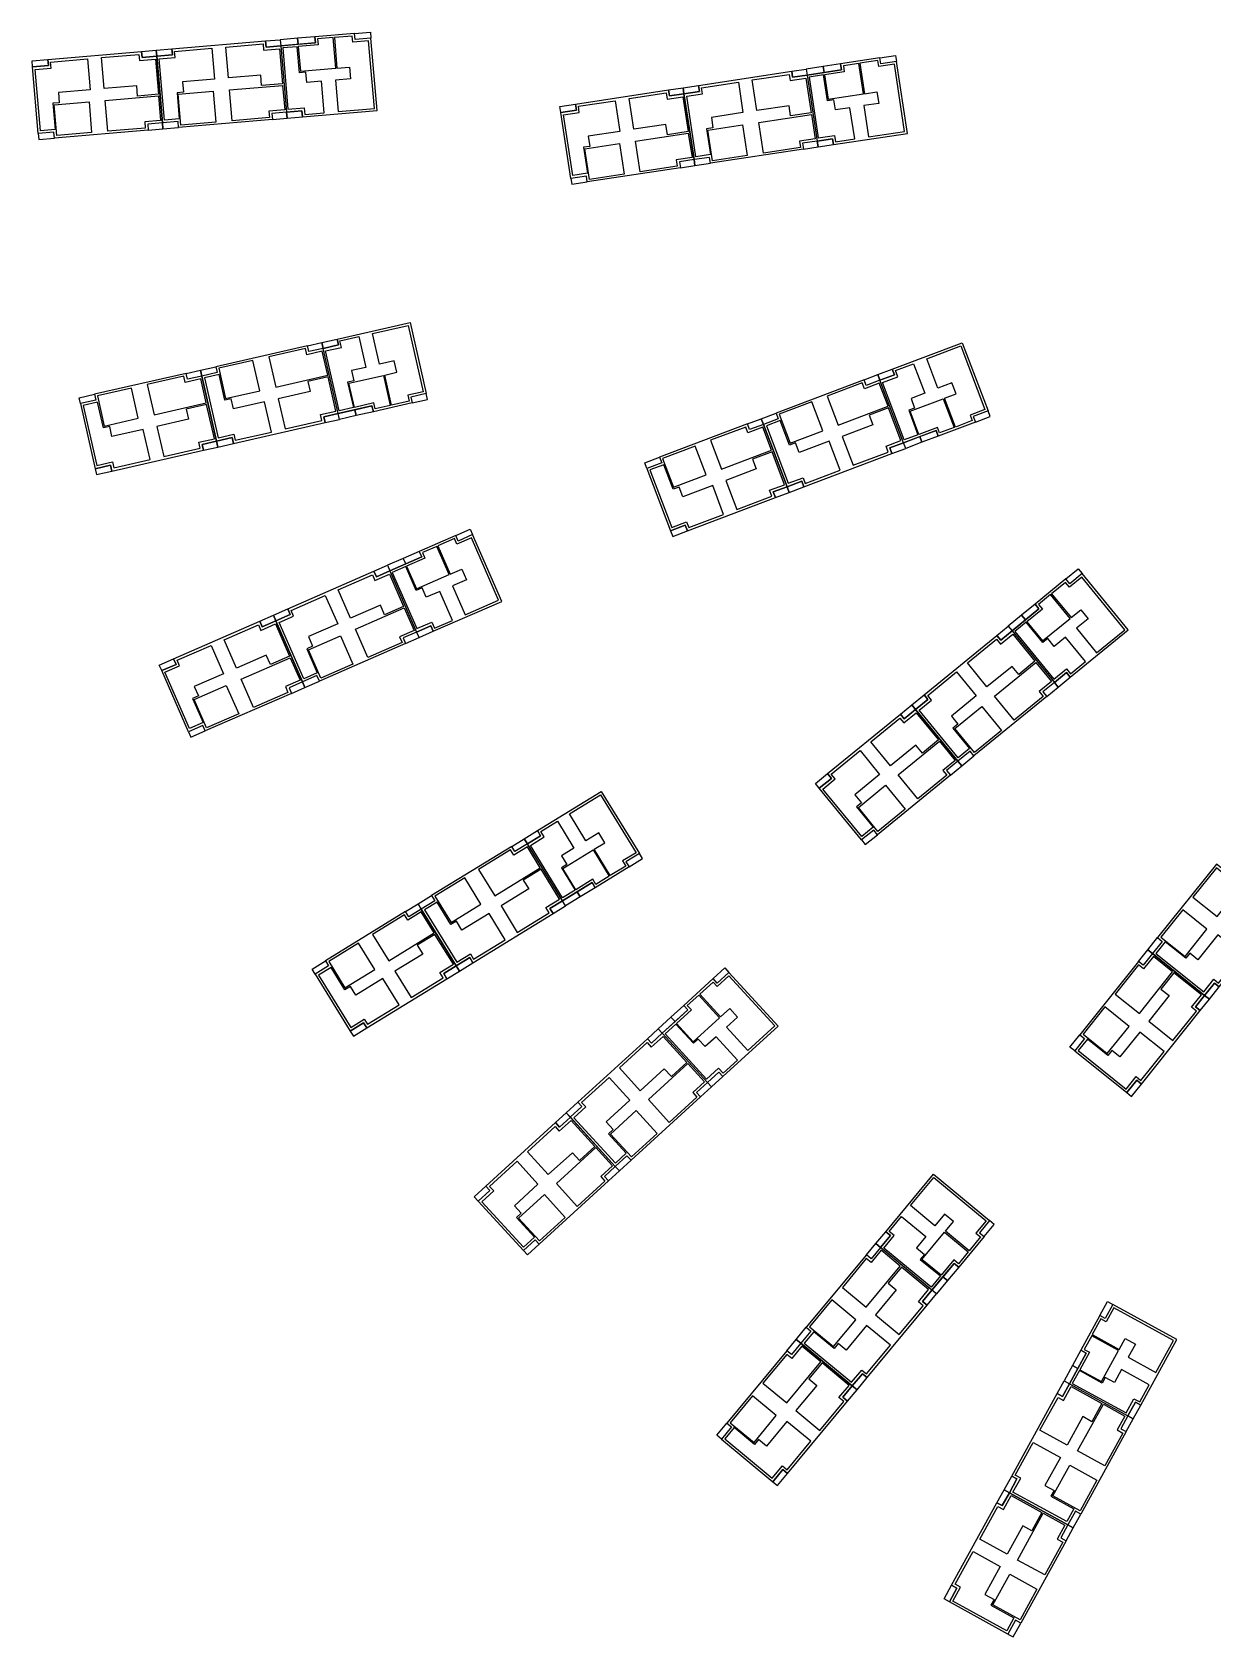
# Model space of a CAD drawing. Header units: millimetres. Extents: x 2243236 to 2245245, y 377909 to 380965.
# Drawn here: x 2243352 to 2243575.9, y 377953.7 to 378258.2 of the extents above; entities that cross this region are included whole.
import ezdxf

# ---------------------------------------------------------------- set-up
doc = ezdxf.new("R2010")
doc.units = ezdxf.units.MM
doc.layers.add('планировка_квартир_1_тип_контур', color=249, linetype='Continuous')

msp = doc.modelspace()

# ---------------------------------------------------------------- linework, layer by layer
at = {"layer": 'планировка_квартир_1_тип_контур', "color": 8}
for points in [[(2243400.2, 378242.97), (2243397.42, 378242.73), (2243397.52, 378241.6), (2243379.74, 378240.08), (2243379.65, 378241.22), (2243376.67, 378240.97), (2243375.59, 378253.59), (2243375.59, 378253.59), (2243378.57, 378253.84), (2243378.48, 378254.99), (2243396.25, 378256.5), (2243396.35, 378255.35), (2243399.13, 378255.59), (2243400.2, 378242.97)], [(2243376.67, 378240.97), (2243373.89, 378240.73), (2243373.98, 378239.6), (2243356.21, 378238.08), (2243356.11, 378239.22), (2243353.13, 378238.97), (2243352.06, 378251.59), (2243352.06, 378251.59), (2243355.04, 378251.84), (2243354.94, 378252.99), (2243372.72, 378254.5), (2243372.81, 378253.35), (2243375.59, 378253.59), (2243376.67, 378240.97)], [(2243500.83, 378237.52), (2243498.07, 378237.1), (2243498.24, 378235.97), (2243480.61, 378233.3), (2243480.43, 378234.42), (2243477.48, 378233.98), (2243475.58, 378246.5), (2243475.58, 378246.5), (2243478.53, 378246.94), (2243478.36, 378248.08), (2243496, 378250.76), (2243496.17, 378249.62), (2243498.93, 378250.04), (2243500.83, 378237.52)], [(2243477.48, 378233.98), (2243474.72, 378233.56), (2243474.89, 378232.43), (2243457.25, 378229.75), (2243457.08, 378230.88), (2243454.12, 378230.43), (2243452.22, 378242.95), (2243452.22, 378242.95), (2243455.18, 378243.4), (2243455.01, 378244.54), (2243472.65, 378247.21), (2243472.82, 378246.08), (2243475.58, 378246.5), (2243477.48, 378233.98)], [(2243407.18, 378198.17), (2243404.46, 378197.55), (2243404.2, 378198.66), (2243386.81, 378194.7), (2243387.06, 378193.59), (2243384.14, 378192.93), (2243386.95, 378180.58), (2243386.95, 378180.58), (2243389.87, 378181.24), (2243390.12, 378180.12), (2243407.52, 378184.08), (2243407.26, 378185.2), (2243409.99, 378185.82), (2243407.18, 378198.17)], [(2243384.14, 378192.93), (2243381.42, 378192.31), (2243381.17, 378193.42), (2243363.78, 378189.47), (2243364.03, 378188.35), (2243361.11, 378187.69), (2243363.92, 378175.34), (2243363.92, 378175.34), (2243366.84, 378176), (2243367.09, 378174.88), (2243384.49, 378178.84), (2243384.23, 378179.96), (2243386.95, 378180.58), (2243384.14, 378192.93)], [(2243512.73, 378192.12), (2243510.12, 378191.13), (2243509.72, 378192.2), (2243493.03, 378185.89), (2243493.44, 378184.82), (2243490.64, 378183.76), (2243495.12, 378171.92), (2243495.12, 378171.92), (2243497.92, 378172.97), (2243498.33, 378171.9), (2243515.01, 378178.21), (2243514.6, 378179.29), (2243517.21, 378180.28), (2243512.73, 378192.12)], [(2243490.64, 378183.76), (2243488.03, 378182.77), (2243487.63, 378183.84), (2243470.94, 378177.52), (2243471.35, 378176.45), (2243468.55, 378175.4), (2243473.03, 378163.55), (2243473.03, 378163.55), (2243475.83, 378164.61), (2243476.23, 378163.54), (2243492.92, 378169.85), (2243492.51, 378170.93), (2243495.12, 378171.92), (2243490.64, 378183.76)], [(2243424.88, 378144.35), (2243422.33, 378143.24), (2243422.78, 378142.19), (2243406.44, 378135.04), (2243405.98, 378136.09), (2243403.24, 378134.89), (2243398.17, 378146.49), (2243398.17, 378146.49), (2243400.91, 378147.69), (2243400.44, 378148.74), (2243416.79, 378155.89), (2243417.25, 378154.84), (2243419.81, 378155.96), (2243424.88, 378144.35)], [(2243403.24, 378134.89), (2243400.68, 378133.77), (2243401.14, 378132.72), (2243384.8, 378125.58), (2243384.34, 378126.62), (2243381.6, 378125.42), (2243376.53, 378137.03), (2243376.53, 378137.03), (2243379.26, 378138.22), (2243378.8, 378139.28), (2243395.15, 378146.43), (2243395.61, 378145.37), (2243398.17, 378146.49), (2243403.24, 378134.89)], [(2243545.82, 378134.78), (2243543.66, 378133.02), (2243544.38, 378132.13), (2243530.56, 378120.85), (2243529.84, 378121.73), (2243527.52, 378119.84), (2243519.51, 378129.65), (2243519.51, 378129.65), (2243521.83, 378131.54), (2243521.1, 378132.43), (2243534.92, 378143.72), (2243535.64, 378142.83), (2243537.81, 378144.59), (2243545.82, 378134.78)], [(2243527.52, 378119.84), (2243525.36, 378118.07), (2243526.09, 378117.19), (2243512.27, 378105.9), (2243511.55, 378106.79), (2243509.23, 378104.9), (2243501.22, 378114.7), (2243501.22, 378114.7), (2243503.54, 378116.59), (2243502.81, 378117.49), (2243516.62, 378128.77), (2243517.35, 378127.88), (2243519.51, 378129.65), (2243527.52, 378119.84)], [(2243445.89, 378104.17), (2243443.51, 378102.71), (2243442.92, 378103.68), (2243427.72, 378094.34), (2243428.32, 378093.37), (2243425.77, 378091.8), (2243432.4, 378081.01), (2243432.4, 378081.01), (2243434.95, 378082.58), (2243435.55, 378081.6), (2243450.75, 378090.94), (2243450.15, 378091.92), (2243452.52, 378093.38), (2243445.89, 378104.17)], [(2243579.18, 378101.77), (2243577.43, 378099.59), (2243576.54, 378100.31), (2243565.4, 378086.37), (2243566.29, 378085.66), (2243564.42, 378083.33), (2243574.31, 378075.42), (2243574.31, 378075.42), (2243576.18, 378077.75), (2243577.08, 378077.03), (2243588.22, 378090.97), (2243587.32, 378091.68), (2243589.07, 378093.86), (2243579.18, 378101.77)], [(2243425.77, 378091.8), (2243423.39, 378090.34), (2243422.79, 378091.31), (2243407.59, 378081.97), (2243408.19, 378081), (2243405.64, 378079.43), (2243412.27, 378068.65), (2243412.27, 378068.65), (2243414.82, 378070.21), (2243415.42, 378069.23), (2243430.62, 378078.57), (2243430.02, 378079.55), (2243432.4, 378081.01), (2243425.77, 378091.8)], [(2243564.42, 378083.33), (2243562.68, 378081.15), (2243561.79, 378081.86), (2243550.65, 378067.93), (2243551.54, 378067.21), (2243549.67, 378064.88), (2243559.56, 378056.97), (2243559.56, 378056.97), (2243561.43, 378059.3), (2243562.33, 378058.59), (2243573.47, 378072.52), (2243572.57, 378073.24), (2243574.31, 378075.42), (2243564.42, 378083.33)], [(2243480.01, 378058.87), (2243477.95, 378056.99), (2243478.72, 378056.15), (2243465.54, 378044.12), (2243464.77, 378044.96), (2243462.56, 378042.95), (2243454.02, 378052.3), (2243454.02, 378052.3), (2243456.23, 378054.31), (2243455.46, 378055.16), (2243468.63, 378067.19), (2243469.41, 378066.34), (2243471.47, 378068.22), (2243480.01, 378058.87)], [(2243462.56, 378042.95), (2243460.5, 378041.06), (2243461.27, 378040.22), (2243448.1, 378028.19), (2243447.33, 378029.04), (2243445.12, 378027.02), (2243436.58, 378036.37), (2243436.58, 378036.37), (2243438.79, 378038.39), (2243438.01, 378039.24), (2243451.19, 378051.27), (2243451.96, 378050.42), (2243454.03, 378052.3), (2243462.56, 378042.95)], [(2243512.83, 378027.59), (2243511.05, 378025.44), (2243510.17, 378026.17), (2243498.78, 378012.43), (2243499.66, 378011.7), (2243497.75, 378009.4), (2243507.5, 378001.32), (2243507.5, 378001.32), (2243509.41, 378003.62), (2243510.3, 378002.89), (2243521.68, 378016.62), (2243520.8, 378017.36), (2243522.58, 378019.5), (2243512.83, 378027.59)], [(2243497.75, 378009.4), (2243495.97, 378007.25), (2243495.09, 378007.98), (2243483.71, 377994.25), (2243484.59, 377993.52), (2243482.68, 377991.21), (2243492.43, 377983.13), (2243492.43, 377983.13), (2243494.34, 377985.43), (2243495.22, 377984.7), (2243506.61, 377998.44), (2243505.72, 377999.17), (2243507.5, 378001.32), (2243497.75, 378009.4)], [(2243559.77, 377995.63), (2243558.42, 377993.19), (2243559.42, 377992.64), (2243550.82, 377977.01), (2243549.82, 377977.56), (2243548.38, 377974.94), (2243537.29, 377981.04), (2243537.29, 377981.04), (2243538.73, 377983.66), (2243537.72, 377984.22), (2243546.32, 377999.85), (2243547.33, 377999.29), (2243548.67, 378001.74), (2243559.77, 377995.63)], [(2243548.38, 377974.94), (2243547.04, 377972.49), (2243548.04, 377971.94), (2243539.44, 377956.31), (2243538.44, 377956.86), (2243537, 377954.24), (2243525.9, 377960.35), (2243525.9, 377960.35), (2243527.34, 377962.97), (2243526.33, 377963.52), (2243534.93, 377979.15), (2243535.94, 377978.6), (2243537.29, 377981.04), (2243548.38, 377974.94)]]:
    msp.add_lwpolyline(points, dxfattribs=at)
at = {"layer": 'планировка_квартир_1_тип_контур', "color": 2}
for points in [[(2243388.68, 378255.34), (2243395.76, 378255.94), (2243395.86, 378254.77), (2243398.87, 378255.03), (2243399.43, 378248.38), (2243395.49, 378248.04), (2243395.33, 378250.01), (2243389.18, 378249.49)], [(2243400.46, 378243.56), (2243403.55, 378243.82), (2243403.65, 378242.58), (2243407.33, 378242.89), (2243406.82, 378248.86), (2243404.04, 378248.62), (2243403.87, 378250.57), (2243402.67, 378250.47), (2243402.25, 378255.4), (2243399.48, 378255.17)], [(2243365.15, 378253.34), (2243372.23, 378253.94), (2243372.33, 378252.77), (2243375.33, 378253.03), (2243375.9, 378246.38), (2243371.96, 378246.04), (2243371.79, 378248.01), (2243365.64, 378247.49)], [(2243488.52, 378249.11), (2243495.55, 378250.17), (2243495.73, 378249.01), (2243498.71, 378249.46), (2243499.71, 378242.87), (2243495.8, 378242.27), (2243495.5, 378244.22), (2243489.4, 378243.3)], [(2243501.05, 378238.13), (2243504.11, 378238.59), (2243504.3, 378237.36), (2243507.95, 378237.91), (2243507.05, 378243.83), (2243504.29, 378243.41), (2243503.99, 378245.35), (2243502.8, 378245.17), (2243502.06, 378250.06), (2243499.31, 378249.65)], [(2243399.46, 378248.08), (2243399.86, 378243.42), (2243396.85, 378243.16), (2243396.95, 378241.97), (2243389.87, 378241.37), (2243389.37, 378247.22)], [(2243465.17, 378245.56), (2243472.2, 378246.63), (2243472.37, 378245.47), (2243475.35, 378245.92), (2243476.35, 378239.33), (2243472.45, 378238.72), (2243472.15, 378240.68), (2243466.05, 378239.75)], [(2243375.92, 378246.08), (2243376.32, 378241.42), (2243373.32, 378241.16), (2243373.42, 378239.97), (2243366.33, 378239.37), (2243365.84, 378245.22)], [(2243499.75, 378242.57), (2243500.46, 378237.94), (2243497.47, 378237.49), (2243497.65, 378236.31), (2243490.63, 378235.24), (2243489.75, 378241.05)], [(2243476.4, 378239.02), (2243477.1, 378234.4), (2243474.12, 378233.95), (2243474.3, 378232.77), (2243467.27, 378231.7), (2243466.39, 378237.5)], [(2243408.02, 378193.07), (2243406.98, 378197.63), (2243404.04, 378196.97), (2243403.78, 378198.13), (2243396.85, 378196.55), (2243398.15, 378190.83)], [(2243407.61, 378197.68), (2243410.62, 378198.37), (2243410.34, 378199.58), (2243413.94, 378200.4), (2243415.27, 378194.57), (2243412.55, 378193.95), (2243412.98, 378192.04), (2243411.8, 378191.77), (2243412.9, 378186.94), (2243410.19, 378186.32)], [(2243513.22, 378191.7), (2243516.11, 378192.8), (2243515.67, 378193.96), (2243519.12, 378195.27), (2243521.24, 378189.67), (2243518.63, 378188.68), (2243519.32, 378186.85), (2243518.2, 378186.42), (2243519.95, 378181.79), (2243517.35, 378180.81)], [(2243384.99, 378187.84), (2243383.95, 378192.4), (2243381.01, 378191.73), (2243380.74, 378192.89), (2243373.81, 378191.32), (2243375.12, 378185.59)], [(2243399.96, 378182.88), (2243406.89, 378184.46), (2243406.63, 378185.6), (2243409.57, 378186.27), (2243408.09, 378192.77), (2243404.23, 378191.91), (2243404.67, 378189.98), (2243398.65, 378188.61)], [(2243514.27, 378187.2), (2243512.61, 378191.57), (2243509.79, 378190.5), (2243509.37, 378191.62), (2243502.72, 378189.1), (2243504.8, 378183.61)], [(2243376.92, 378177.64), (2243383.85, 378179.22), (2243383.59, 378180.37), (2243386.53, 378181.03), (2243385.05, 378187.54), (2243381.2, 378186.67), (2243381.63, 378184.74), (2243375.62, 378183.37)], [(2243507.68, 378175.99), (2243514.33, 378178.5), (2243513.91, 378179.6), (2243516.73, 378180.67), (2243514.37, 378186.91), (2243510.67, 378185.51), (2243511.37, 378183.67), (2243505.6, 378181.48)], [(2243492.17, 378178.83), (2243490.52, 378183.21), (2243487.7, 378182.14), (2243487.28, 378183.25), (2243480.63, 378180.74), (2243482.71, 378175.25)], [(2243485.59, 378167.62), (2243492.24, 378170.14), (2243491.82, 378171.24), (2243494.64, 378172.31), (2243492.28, 378178.54), (2243488.58, 378177.15), (2243489.28, 378175.3), (2243483.51, 378173.12)], [(2243409.99, 378152.36), (2243416.51, 378155.21), (2243416.98, 378154.13), (2243419.74, 378155.34), (2243422.41, 378149.23), (2243418.79, 378147.64), (2243418, 378149.45), (2243412.35, 378146.98)], [(2243424.94, 378145), (2243427.77, 378146.24), (2243428.27, 378145.09), (2243431.65, 378146.57), (2243429.26, 378152.06), (2243426.7, 378150.94), (2243425.91, 378152.73), (2243424.81, 378152.25), (2243422.82, 378156.79), (2243420.27, 378155.67)], [(2243422.54, 378148.95), (2243424.41, 378144.66), (2243421.65, 378143.46), (2243422.13, 378142.36), (2243415.61, 378139.52), (2243413.26, 378144.89)], [(2243388.35, 378142.9), (2243394.87, 378145.75), (2243395.34, 378144.67), (2243398.1, 378145.88), (2243400.77, 378139.77), (2243397.15, 378138.17), (2243396.36, 378139.99), (2243390.71, 378137.51)], [(2243545.7, 378135.42), (2243548.09, 378137.38), (2243548.88, 378136.41), (2243551.74, 378138.74), (2243547.95, 378143.38), (2243545.79, 378141.61), (2243544.55, 378143.13), (2243543.62, 378142.37), (2243540.48, 378146.2), (2243538.33, 378144.44)], [(2243529.32, 378138.49), (2243534.83, 378142.98), (2243535.57, 378142.07), (2243537.91, 378143.98), (2243542.12, 378138.82), (2243539.07, 378136.31), (2243537.82, 378137.84), (2243533.04, 378133.94)], [(2243400.89, 378139.48), (2243402.77, 378135.2), (2243400.01, 378133.99), (2243400.48, 378132.9), (2243393.97, 378130.05), (2243391.62, 378135.43)], [(2243542.32, 378138.58), (2243545.28, 378134.96), (2243542.94, 378133.05), (2243543.7, 378132.12), (2243538.19, 378127.63), (2243534.48, 378132.17)], [(2243511.03, 378123.54), (2243516.53, 378128.04), (2243517.28, 378127.13), (2243519.61, 378129.04), (2243523.83, 378123.87), (2243520.78, 378121.36), (2243519.52, 378122.9), (2243514.75, 378118.99)], [(2243524.03, 378123.63), (2243526.99, 378120.01), (2243524.65, 378118.1), (2243525.41, 378117.18), (2243519.9, 378112.68), (2243516.19, 378117.23)], [(2243446.45, 378103.85), (2243449.09, 378105.47), (2243448.43, 378106.53), (2243451.58, 378108.47), (2243454.71, 378103.36), (2243452.33, 378101.9), (2243453.36, 378100.23), (2243452.33, 378099.6), (2243454.92, 378095.38), (2243452.55, 378093.92)], [(2243448.33, 378099.62), (2243445.88, 378103.6), (2243443.31, 378102.03), (2243442.68, 378103.04), (2243436.63, 378099.32), (2243439.7, 378094.32)], [(2243583.01, 378098.31), (2243579.35, 378101.24), (2243577.47, 378098.88), (2243576.54, 378099.63), (2243572.1, 378094.07), (2243576.68, 378090.41)], [(2243443.97, 378087.37), (2243450.03, 378091.1), (2243449.41, 378092.1), (2243451.98, 378093.68), (2243448.49, 378099.36), (2243445.11, 378097.29), (2243446.15, 378095.61), (2243440.89, 378092.38)], [(2243428.2, 378087.25), (2243425.75, 378091.24), (2243423.18, 378089.66), (2243422.56, 378090.67), (2243416.5, 378086.95), (2243419.58, 378081.95)], [(2243423.85, 378075.01), (2243429.9, 378078.73), (2243429.29, 378079.73), (2243431.85, 378081.31), (2243428.36, 378086.99), (2243424.99, 378084.93), (2243426.03, 378083.24), (2243420.77, 378080.01)], [(2243568.25, 378079.87), (2243564.6, 378082.79), (2243562.72, 378080.43), (2243561.79, 378081.18), (2243557.35, 378075.63), (2243561.93, 378071.96)], [(2243568.3, 378066.87), (2243572.74, 378072.42), (2243571.82, 378073.16), (2243573.7, 378075.51), (2243568.5, 378079.67), (2243566.02, 378076.59), (2243567.56, 378075.36), (2243563.71, 378070.54)], [(2243479.85, 378059.5), (2243482.14, 378061.58), (2243482.98, 378060.66), (2243485.71, 378063.15), (2243481.67, 378067.57), (2243479.61, 378065.69), (2243478.28, 378067.13), (2243477.39, 378066.32), (2243474.06, 378069.98), (2243472, 378068.1)], [(2243463.33, 378061.66), (2243468.58, 378066.46), (2243469.38, 378065.59), (2243471.6, 378067.62), (2243476.1, 378062.7), (2243473.18, 378060.02), (2243471.85, 378061.48), (2243467.3, 378057.32)], [(2243476.31, 378062.47), (2243479.46, 378059.01), (2243477.23, 378056.98), (2243478.04, 378056.1), (2243472.79, 378051.31), (2243468.83, 378055.64)], [(2243445.89, 378045.74), (2243451.14, 378050.53), (2243451.93, 378049.66), (2243454.16, 378051.69), (2243458.65, 378046.77), (2243455.74, 378044.1), (2243454.41, 378045.56), (2243449.85, 378041.4)], [(2243458.86, 378046.54), (2243462.02, 378043.09), (2243459.79, 378041.05), (2243460.59, 378040.17), (2243455.34, 378035.38), (2243451.39, 378039.72)], [(2243513.46, 378027.46), (2243515.44, 378029.84), (2243514.47, 378030.64), (2243516.83, 378033.48), (2243521.44, 378029.66), (2243519.66, 378027.51), (2243521.16, 378026.26), (2243520.39, 378025.33), (2243524.21, 378022.17), (2243522.43, 378020.03)], [(2243516.6, 378024.06), (2243513, 378027.05), (2243511.07, 378024.72), (2243510.15, 378025.49), (2243505.62, 378020.01), (2243510.14, 378016.27)], [(2243516.41, 378011.06), (2243520.95, 378016.54), (2243520.04, 378017.29), (2243521.97, 378019.61), (2243516.83, 378023.86), (2243514.3, 378020.83), (2243515.83, 378019.56), (2243511.89, 378014.81)], [(2243501.52, 378005.88), (2243497.92, 378008.86), (2243496, 378006.54), (2243495.08, 378007.3), (2243490.54, 378001.83), (2243495.06, 377998.08)], [(2243501.34, 377992.88), (2243505.88, 377998.35), (2243504.97, 377999.1), (2243506.89, 378001.42), (2243501.76, 378005.68), (2243499.23, 378002.64), (2243500.75, 378001.38), (2243496.82, 377996.63)], [(2243559.42, 377996.18), (2243560.91, 377998.89), (2243562.01, 377998.29), (2243563.79, 378001.52), (2243558.54, 378004.41), (2243557.19, 378001.96), (2243555.48, 378002.9), (2243554.9, 378001.85), (2243550.56, 378004.23), (2243549.21, 378001.79)], [(2243543.08, 377992.91), (2243546.51, 377999.13), (2243547.54, 377998.57), (2243549, 378001.21), (2243554.84, 377997.99), (2243552.94, 377994.53), (2243551.21, 377995.48), (2243548.23, 377990.07)], [(2243555.11, 377997.85), (2243559.2, 377995.59), (2243557.75, 377992.95), (2243558.8, 377992.37), (2243555.37, 377986.15), (2243550.23, 377988.98)], [(2243531.7, 377972.21), (2243535.12, 377978.44), (2243536.16, 377977.87), (2243537.61, 377980.51), (2243543.45, 377977.3), (2243541.55, 377973.83), (2243539.82, 377974.78), (2243536.85, 377969.38)], [(2243543.72, 377977.15), (2243547.82, 377974.9), (2243546.37, 377972.25), (2243547.41, 377971.68), (2243543.98, 377965.45), (2243538.84, 377968.28)]]:
    msp.add_lwpolyline(points, close=True, dxfattribs=at)
at = {"layer": 'планировка_квартир_1_тип_контур', "color": 6}
for points in [[(2243396.25, 378256.5), (2243399.03, 378256.73), (2243399.13, 378255.59), (2243396.35, 378255.35)], [(2243399.13, 378255.59), (2243402.39, 378255.87), (2243402.29, 378257.01), (2243399.03, 378256.73)], [(2243399.13, 378255.59), (2243402.39, 378255.87), (2243402.29, 378257.01), (2243399.03, 378256.73)], [(2243402.39, 378255.87), (2243405.7, 378256.15), (2243405.6, 378257.29), (2243402.29, 378257.01)], [(2243402.39, 378255.87), (2243405.7, 378256.15), (2243405.6, 378257.29), (2243402.29, 378257.01)], [(2243413.2, 378256.79), (2243413.1, 378257.93), (2243416.1, 378258.18), (2243416.2, 378257.05)], [(2243413.2, 378256.79), (2243413.1, 378257.93), (2243416.1, 378258.18), (2243416.2, 378257.05)], [(2243354.94, 378252.99), (2243355.04, 378251.84), (2243352.06, 378251.59), (2243351.96, 378252.73)], [(2243372.72, 378254.5), (2243375.5, 378254.73), (2243375.59, 378253.59), (2243372.81, 378253.35)], [(2243378.48, 378254.99), (2243378.57, 378253.84), (2243375.59, 378253.59), (2243375.5, 378254.73)], [(2243512.89, 378252.17), (2243512.72, 378253.3), (2243515.69, 378253.75), (2243515.86, 378252.62)], [(2243512.89, 378252.17), (2243512.72, 378253.3), (2243515.69, 378253.75), (2243515.86, 378252.62)], [(2243496, 378250.76), (2243498.76, 378251.18), (2243498.93, 378250.04), (2243496.17, 378249.62)], [(2243498.93, 378250.04), (2243502.16, 378250.54), (2243501.99, 378251.67), (2243498.76, 378251.18)], [(2243498.93, 378250.04), (2243502.16, 378250.54), (2243501.99, 378251.67), (2243498.76, 378251.18)], [(2243502.16, 378250.54), (2243505.44, 378251.04), (2243505.27, 378252.17), (2243501.99, 378251.67)], [(2243502.16, 378250.54), (2243505.44, 378251.04), (2243505.27, 378252.17), (2243501.99, 378251.67)], [(2243472.65, 378247.21), (2243475.4, 378247.63), (2243475.58, 378246.5), (2243472.82, 378246.08)], [(2243478.36, 378248.08), (2243478.53, 378246.94), (2243475.58, 378246.5), (2243475.4, 378247.63)], [(2243400.3, 378241.83), (2243403.23, 378242.08), (2243403.14, 378243.22), (2243400.2, 378242.97)], [(2243400.3, 378241.83), (2243403.23, 378242.08), (2243403.14, 378243.22), (2243400.2, 378242.97)], [(2243455.01, 378244.54), (2243455.18, 378243.4), (2243452.22, 378242.95), (2243452.05, 378244.09)], [(2243373.89, 378240.73), (2243373.98, 378239.6), (2243376.76, 378239.83), (2243376.67, 378240.97)], [(2243376.67, 378240.97), (2243376.76, 378239.83), (2243379.74, 378240.08), (2243379.65, 378241.22), (2243376.67, 378240.97)], [(2243397.42, 378242.73), (2243397.52, 378241.6), (2243400.3, 378241.83), (2243400.2, 378242.97)], [(2243353.13, 378238.97), (2243353.23, 378237.83), (2243356.21, 378238.08), (2243356.11, 378239.22), (2243353.13, 378238.97)], [(2243498.07, 378237.1), (2243498.24, 378235.97), (2243501, 378236.39), (2243500.83, 378237.52)], [(2243501, 378236.39), (2243503.91, 378236.83), (2243503.74, 378237.96), (2243500.83, 378237.52)], [(2243501, 378236.39), (2243503.91, 378236.83), (2243503.74, 378237.96), (2243500.83, 378237.52)], [(2243477.48, 378233.98), (2243477.65, 378232.85), (2243480.61, 378233.3), (2243480.43, 378234.42), (2243477.48, 378233.98)], [(2243474.72, 378233.56), (2243474.89, 378232.43), (2243477.65, 378232.85), (2243477.48, 378233.98)], [(2243454.12, 378230.43), (2243454.3, 378229.3), (2243457.25, 378229.75), (2243457.08, 378230.88), (2243454.12, 378230.43)], [(2243404.46, 378197.55), (2243404.2, 378198.66), (2243406.92, 378199.28), (2243407.18, 378198.17)], [(2243406.92, 378199.28), (2243409.79, 378199.93), (2243410.05, 378198.82), (2243407.18, 378198.17)], [(2243406.92, 378199.28), (2243409.79, 378199.93), (2243410.05, 378198.82), (2243407.18, 378198.17)], [(2243384.14, 378192.93), (2243383.89, 378194.04), (2243386.81, 378194.7), (2243387.06, 378193.59), (2243384.14, 378192.93)], [(2243381.42, 378192.31), (2243381.17, 378193.42), (2243383.89, 378194.04), (2243384.14, 378192.93)], [(2243510.12, 378191.13), (2243509.72, 378192.2), (2243512.33, 378193.19), (2243512.73, 378192.12)], [(2243512.33, 378193.19), (2243515.08, 378194.23), (2243515.48, 378193.16), (2243512.73, 378192.12)], [(2243512.33, 378193.19), (2243515.08, 378194.23), (2243515.48, 378193.16), (2243512.73, 378192.12)], [(2243361.11, 378187.69), (2243360.86, 378188.8), (2243363.78, 378189.47), (2243364.03, 378188.35), (2243361.11, 378187.69)], [(2243423.76, 378188.94), (2243424.01, 378187.83), (2243426.94, 378188.49), (2243426.69, 378189.61)], [(2243423.76, 378188.94), (2243424.01, 378187.83), (2243426.94, 378188.49), (2243426.69, 378189.61)], [(2243407.52, 378184.08), (2243410.24, 378184.7), (2243409.99, 378185.82), (2243407.26, 378185.2)], [(2243409.99, 378185.82), (2243413.18, 378186.53), (2243413.43, 378185.42), (2243410.24, 378184.7)], [(2243409.99, 378185.82), (2243413.18, 378186.53), (2243413.43, 378185.42), (2243410.24, 378184.7)], [(2243413.18, 378186.53), (2243416.41, 378187.27), (2243416.67, 378186.16), (2243413.43, 378185.42)], [(2243413.18, 378186.53), (2243416.41, 378187.27), (2243416.67, 378186.16), (2243413.43, 378185.42)], [(2243490.64, 378183.76), (2243490.23, 378184.83), (2243493.03, 378185.89), (2243493.44, 378184.82), (2243490.64, 378183.76)], [(2243530.42, 378185.27), (2243530.83, 378184.2), (2243533.64, 378185.27), (2243533.24, 378186.33)], [(2243530.42, 378185.27), (2243530.83, 378184.2), (2243533.64, 378185.27), (2243533.24, 378186.33)], [(2243488.03, 378182.77), (2243487.63, 378183.84), (2243490.23, 378184.83), (2243490.64, 378183.76)], [(2243520.28, 378181.43), (2243523.38, 378182.6), (2243523.78, 378181.54), (2243520.68, 378180.36)], [(2243520.28, 378181.43), (2243523.38, 378182.6), (2243523.78, 378181.54), (2243520.68, 378180.36)], [(2243384.49, 378178.84), (2243387.21, 378179.46), (2243386.95, 378180.58), (2243384.23, 378179.96)], [(2243390.12, 378180.12), (2243389.87, 378181.24), (2243386.95, 378180.58), (2243387.21, 378179.46)], [(2243515.01, 378178.21), (2243517.62, 378179.2), (2243517.21, 378180.28), (2243514.6, 378179.29)], [(2243517.21, 378180.28), (2243520.28, 378181.43), (2243520.68, 378180.36), (2243517.62, 378179.2)], [(2243517.21, 378180.28), (2243520.28, 378181.43), (2243520.68, 378180.36), (2243517.62, 378179.2)], [(2243468.55, 378175.4), (2243468.14, 378176.46), (2243470.94, 378177.52), (2243471.35, 378176.45), (2243468.55, 378175.4)], [(2243367.09, 378174.88), (2243366.84, 378176), (2243363.92, 378175.34), (2243364.18, 378174.22)], [(2243492.92, 378169.85), (2243495.53, 378170.84), (2243495.12, 378171.92), (2243492.51, 378170.93)], [(2243498.33, 378171.9), (2243497.92, 378172.97), (2243495.12, 378171.92), (2243495.53, 378170.84)], [(2243476.23, 378163.54), (2243475.83, 378164.61), (2243473.03, 378163.55), (2243473.44, 378162.48)], [(2243432.74, 378161.62), (2243432.29, 378162.67), (2243435.04, 378163.87), (2243435.5, 378162.83)], [(2243432.74, 378161.62), (2243432.29, 378162.67), (2243435.04, 378163.87), (2243435.5, 378162.83)], [(2243419.81, 378155.96), (2243422.8, 378157.27), (2243422.35, 378158.32), (2243419.35, 378157.01)], [(2243419.81, 378155.96), (2243422.8, 378157.27), (2243422.35, 378158.32), (2243419.35, 378157.01)], [(2243422.8, 378157.27), (2243425.84, 378158.6), (2243425.39, 378159.65), (2243422.35, 378158.32)], [(2243422.8, 378157.27), (2243425.84, 378158.6), (2243425.39, 378159.65), (2243422.35, 378158.32)], [(2243416.79, 378155.89), (2243419.35, 378157.01), (2243419.81, 378155.96), (2243417.25, 378154.84)], [(2243548.74, 378153.53), (2243548.01, 378154.42), (2243550.34, 378156.32), (2243551.06, 378155.43)], [(2243548.74, 378153.53), (2243548.01, 378154.42), (2243550.34, 378156.32), (2243551.06, 378155.43)], [(2243540.33, 378146.67), (2243542.9, 378148.77), (2243542.18, 378149.65), (2243539.61, 378147.55)], [(2243540.33, 378146.67), (2243542.9, 378148.77), (2243542.18, 378149.65), (2243539.61, 378147.55)], [(2243395.15, 378146.43), (2243397.71, 378147.55), (2243398.17, 378146.49), (2243395.61, 378145.37)], [(2243400.44, 378148.74), (2243400.91, 378147.69), (2243398.17, 378146.49), (2243397.71, 378147.55)], [(2243537.81, 378144.59), (2243540.33, 378146.67), (2243539.61, 378147.55), (2243537.08, 378145.48)], [(2243537.81, 378144.59), (2243540.33, 378146.67), (2243539.61, 378147.55), (2243537.08, 378145.48)], [(2243422.33, 378143.24), (2243422.78, 378142.19), (2243425.34, 378143.31), (2243424.88, 378144.35)], [(2243425.34, 378143.31), (2243428.04, 378144.49), (2243427.58, 378145.53), (2243424.88, 378144.35)], [(2243425.34, 378143.31), (2243428.04, 378144.49), (2243427.58, 378145.53), (2243424.88, 378144.35)], [(2243534.92, 378143.72), (2243537.08, 378145.48), (2243537.81, 378144.59), (2243535.64, 378142.83)], [(2243378.8, 378139.28), (2243379.26, 378138.22), (2243376.53, 378137.03), (2243376.06, 378138.08)], [(2243546.54, 378133.9), (2243548.82, 378135.76), (2243548.1, 378136.65), (2243545.82, 378134.78)], [(2243546.54, 378133.9), (2243548.82, 378135.76), (2243548.1, 378136.65), (2243545.82, 378134.78)], [(2243400.68, 378133.77), (2243401.14, 378132.72), (2243403.7, 378133.84), (2243403.24, 378134.89)], [(2243403.24, 378134.89), (2243403.7, 378133.84), (2243406.44, 378135.04), (2243405.98, 378136.09), (2243403.24, 378134.89)], [(2243543.66, 378133.02), (2243544.38, 378132.13), (2243546.54, 378133.9), (2243545.82, 378134.78)], [(2243516.62, 378128.77), (2243518.78, 378130.54), (2243519.51, 378129.65), (2243517.35, 378127.88)], [(2243521.1, 378132.43), (2243521.83, 378131.54), (2243519.51, 378129.65), (2243518.78, 378130.54)], [(2243381.6, 378125.42), (2243382.06, 378124.38), (2243384.8, 378125.58), (2243384.34, 378126.62), (2243381.6, 378125.42)], [(2243527.52, 378119.84), (2243528.25, 378118.96), (2243530.56, 378120.85), (2243529.84, 378121.73), (2243527.52, 378119.84)], [(2243525.36, 378118.07), (2243526.09, 378117.19), (2243528.25, 378118.96), (2243527.52, 378119.84)], [(2243502.81, 378117.49), (2243503.54, 378116.59), (2243501.22, 378114.7), (2243500.49, 378115.59)], [(2243445.29, 378105.14), (2243447.8, 378106.68), (2243448.4, 378105.71), (2243445.89, 378104.17)], [(2243445.29, 378105.14), (2243447.8, 378106.68), (2243448.4, 378105.71), (2243445.89, 378104.17)], [(2243509.23, 378104.9), (2243509.95, 378104.01), (2243512.27, 378105.9), (2243511.55, 378106.79), (2243509.23, 378104.9)], [(2243443.51, 378102.71), (2243442.92, 378103.68), (2243445.29, 378105.14), (2243445.89, 378104.17)], [(2243464.56, 378100.77), (2243465.16, 378099.8), (2243467.72, 378101.37), (2243467.12, 378102.34)], [(2243464.56, 378100.77), (2243465.16, 378099.8), (2243467.72, 378101.37), (2243467.12, 378102.34)], [(2243425.77, 378091.8), (2243425.17, 378092.77), (2243427.72, 378094.34), (2243428.32, 378093.37), (2243425.77, 378091.8)], [(2243452.52, 378093.38), (2243455.31, 378095.09), (2243455.91, 378094.11), (2243453.12, 378092.4)], [(2243452.52, 378093.38), (2243455.31, 378095.09), (2243455.91, 378094.11), (2243453.12, 378092.4)], [(2243455.31, 378095.09), (2243458.14, 378096.82), (2243458.74, 378095.85), (2243455.91, 378094.11)], [(2243455.31, 378095.09), (2243458.14, 378096.82), (2243458.74, 378095.85), (2243455.91, 378094.11)], [(2243423.39, 378090.34), (2243422.79, 378091.31), (2243425.17, 378092.77), (2243425.77, 378091.8)], [(2243450.75, 378090.94), (2243453.12, 378092.4), (2243452.52, 378093.38), (2243450.15, 378091.92)], [(2243564.42, 378083.33), (2243563.53, 378084.04), (2243565.4, 378086.37), (2243566.29, 378085.66), (2243564.42, 378083.33)], [(2243405.64, 378079.43), (2243405.05, 378080.41), (2243407.59, 378081.97), (2243408.19, 378081), (2243405.64, 378079.43)], [(2243435.55, 378081.6), (2243434.95, 378082.58), (2243432.4, 378081.01), (2243433, 378080.03)], [(2243562.68, 378081.15), (2243561.79, 378081.86), (2243563.53, 378084.04), (2243564.42, 378083.33)], [(2243430.62, 378078.57), (2243433, 378080.03), (2243432.4, 378081.01), (2243430.02, 378079.55)], [(2243481.89, 378077.75), (2243481.12, 378078.6), (2243483.34, 378080.62), (2243484.11, 378079.78)], [(2243481.89, 378077.75), (2243481.12, 378078.6), (2243483.34, 378080.62), (2243484.11, 378079.78)], [(2243577.08, 378077.03), (2243576.18, 378077.75), (2243574.31, 378075.42), (2243575.21, 378074.7)], [(2243473.88, 378070.44), (2243476.33, 378072.67), (2243475.56, 378073.52), (2243473.11, 378071.28)], [(2243473.88, 378070.44), (2243476.33, 378072.67), (2243475.56, 378073.52), (2243473.11, 378071.28)], [(2243573.47, 378072.52), (2243575.21, 378074.7), (2243574.31, 378075.42), (2243572.57, 378073.24)], [(2243415.42, 378069.23), (2243414.82, 378070.21), (2243412.27, 378068.65), (2243412.88, 378067.67)], [(2243471.47, 378068.22), (2243473.88, 378070.44), (2243473.11, 378071.28), (2243470.69, 378069.07)], [(2243471.47, 378068.22), (2243473.88, 378070.44), (2243473.11, 378071.28), (2243470.69, 378069.07)], [(2243468.63, 378067.19), (2243470.69, 378069.07), (2243471.47, 378068.22), (2243469.41, 378066.34)], [(2243549.67, 378064.88), (2243548.78, 378065.59), (2243550.65, 378067.93), (2243551.54, 378067.21), (2243549.67, 378064.88)], [(2243480.78, 378058.03), (2243482.95, 378060.01), (2243482.18, 378060.86), (2243480.01, 378058.87)], [(2243480.78, 378058.03), (2243482.95, 378060.01), (2243482.18, 378060.86), (2243480.01, 378058.87)], [(2243477.95, 378056.99), (2243478.72, 378056.15), (2243480.78, 378058.03), (2243480.01, 378058.87)], [(2243562.33, 378058.59), (2243561.43, 378059.3), (2243559.56, 378056.97), (2243560.46, 378056.25)], [(2243455.46, 378055.16), (2243456.23, 378054.31), (2243454.02, 378052.3), (2243453.25, 378053.15)], [(2243451.19, 378051.27), (2243453.25, 378053.15), (2243454.03, 378052.3), (2243451.96, 378050.42)], [(2243460.5, 378041.06), (2243461.27, 378040.22), (2243463.33, 378042.1), (2243462.56, 378042.95)], [(2243462.56, 378042.95), (2243463.33, 378042.1), (2243465.54, 378044.12), (2243464.77, 378044.96), (2243462.56, 378042.95)], [(2243438.01, 378039.24), (2243438.79, 378038.39), (2243436.58, 378036.37), (2243435.8, 378037.22)], [(2243511.95, 378028.31), (2243513.83, 378030.58), (2243514.71, 378029.85), (2243512.83, 378027.59)], [(2243511.95, 378028.31), (2243513.83, 378030.58), (2243514.71, 378029.85), (2243512.83, 378027.59)], [(2243531.6, 378030.37), (2243532.48, 378029.64), (2243534.39, 378031.96), (2243533.51, 378032.69)], [(2243531.6, 378030.37), (2243532.48, 378029.64), (2243534.39, 378031.96), (2243533.51, 378032.69)], [(2243445.12, 378027.02), (2243445.89, 378026.18), (2243448.1, 378028.19), (2243447.33, 378029.04), (2243445.12, 378027.02)], [(2243511.05, 378025.44), (2243510.17, 378026.17), (2243511.95, 378028.31), (2243512.83, 378027.59)], [(2243524.67, 378022.02), (2243526.79, 378024.57), (2243527.67, 378023.84), (2243525.55, 378021.29)], [(2243524.67, 378022.02), (2243526.79, 378024.57), (2243527.67, 378023.84), (2243525.55, 378021.29)], [(2243522.58, 378019.5), (2243524.67, 378022.02), (2243525.55, 378021.29), (2243523.46, 378018.77)], [(2243522.58, 378019.5), (2243524.67, 378022.02), (2243525.55, 378021.29), (2243523.46, 378018.77)], [(2243521.68, 378016.62), (2243523.46, 378018.77), (2243522.58, 378019.5), (2243520.8, 378017.36)], [(2243555.47, 378014.11), (2243554.47, 378014.67), (2243555.92, 378017.3), (2243556.92, 378016.75)], [(2243555.47, 378014.11), (2243554.47, 378014.67), (2243555.92, 378017.3), (2243556.92, 378016.75)], [(2243497.75, 378009.4), (2243496.87, 378010.13), (2243498.78, 378012.43), (2243499.66, 378011.7), (2243497.75, 378009.4)], [(2243495.97, 378007.25), (2243495.09, 378007.98), (2243496.87, 378010.13), (2243497.75, 378009.4)], [(2243550.24, 378004.61), (2243551.84, 378007.52), (2243550.84, 378008.07), (2243549.24, 378005.16)], [(2243550.24, 378004.61), (2243551.84, 378007.52), (2243550.84, 378008.07), (2243549.24, 378005.16)], [(2243510.3, 378002.89), (2243509.41, 378003.62), (2243507.5, 378001.32), (2243508.39, 378000.58)], [(2243548.67, 378001.74), (2243550.24, 378004.61), (2243549.24, 378005.16), (2243547.67, 378002.29)], [(2243548.67, 378001.74), (2243550.24, 378004.61), (2243549.24, 378005.16), (2243547.67, 378002.29)], [(2243506.61, 377998.44), (2243508.39, 378000.58), (2243507.5, 378001.32), (2243505.72, 377999.17)], [(2243546.32, 377999.85), (2243547.67, 378002.29), (2243548.67, 378001.74), (2243547.33, 377999.29)], [(2243560.77, 377995.08), (2243562.19, 377997.66), (2243561.19, 377998.21), (2243559.77, 377995.63)], [(2243560.77, 377995.08), (2243562.19, 377997.66), (2243561.19, 377998.21), (2243559.77, 377995.63)], [(2243482.68, 377991.21), (2243481.8, 377991.94), (2243483.71, 377994.25), (2243484.59, 377993.52), (2243482.68, 377991.21)], [(2243558.42, 377993.19), (2243559.42, 377992.64), (2243560.77, 377995.08), (2243559.77, 377995.63)], [(2243495.22, 377984.7), (2243494.34, 377985.43), (2243492.43, 377983.13), (2243493.32, 377982.4)], [(2243534.93, 377979.15), (2243536.28, 377981.6), (2243537.29, 377981.04), (2243535.94, 377978.6)], [(2243537.72, 377984.22), (2243538.73, 377983.66), (2243537.29, 377981.04), (2243536.28, 377981.6)], [(2243548.38, 377974.94), (2243549.38, 377974.39), (2243550.82, 377977.01), (2243549.82, 377977.56), (2243548.38, 377974.94)], [(2243547.04, 377972.49), (2243548.04, 377971.94), (2243549.38, 377974.39), (2243548.38, 377974.94)], [(2243526.33, 377963.52), (2243527.34, 377962.97), (2243525.9, 377960.35), (2243524.89, 377960.9)], [(2243537, 377954.24), (2243538, 377953.69), (2243539.44, 377956.31), (2243538.44, 377956.86), (2243537, 377954.24)]]:
    msp.add_lwpolyline(points, close=True, dxfattribs=at)
at = {"layer": 'планировка_квартир_1_тип_контур', "color": 8}
for points in [[(2243400.2, 378242.97), (2243403.14, 378243.22), (2243403.23, 378242.08), (2243417.37, 378243.28), (2243416.2, 378257.05), (2243413.2, 378256.79), (2243413.1, 378257.93), (2243405.6, 378257.29), (2243405.7, 378256.15), (2243399.13, 378255.59), (2243400.2, 378242.97)], [(2243500.83, 378237.52), (2243503.74, 378237.96), (2243503.91, 378236.83), (2243517.94, 378238.96), (2243515.86, 378252.62), (2243512.89, 378252.17), (2243512.72, 378253.3), (2243505.27, 378252.17), (2243505.45, 378251.04), (2243498.93, 378250.04), (2243500.83, 378237.52)], [(2243407.18, 378198.17), (2243410.05, 378198.82), (2243409.79, 378199.93), (2243423.63, 378203.08), (2243426.69, 378189.61), (2243423.76, 378188.94), (2243424.01, 378187.83), (2243416.67, 378186.16), (2243416.41, 378187.27), (2243409.99, 378185.82), (2243407.18, 378198.17)], [(2243512.73, 378192.12), (2243515.48, 378193.16), (2243515.08, 378194.23), (2243528.34, 378199.25), (2243533.24, 378186.33), (2243530.42, 378185.27), (2243530.83, 378184.2), (2243523.78, 378181.54), (2243523.38, 378182.6), (2243517.21, 378180.28), (2243512.73, 378192.12)], [(2243424.88, 378144.35), (2243427.58, 378145.53), (2243428.04, 378144.49), (2243441.03, 378150.17), (2243435.5, 378162.83), (2243432.74, 378161.62), (2243432.29, 378162.67), (2243425.39, 378159.65), (2243425.84, 378158.6), (2243419.81, 378155.96), (2243424.88, 378144.35)], [(2243545.82, 378134.78), (2243548.1, 378136.65), (2243548.82, 378135.76), (2243559.8, 378144.74), (2243551.06, 378155.43), (2243548.74, 378153.53), (2243548.01, 378154.42), (2243542.18, 378149.65), (2243542.9, 378148.77), (2243537.81, 378144.59), (2243545.82, 378134.78)], [(2243445.89, 378104.17), (2243448.4, 378105.71), (2243447.8, 378106.68), (2243459.89, 378114.11), (2243467.12, 378102.34), (2243464.56, 378100.77), (2243465.16, 378099.8), (2243458.74, 378095.85), (2243458.14, 378096.83), (2243452.52, 378093.38), (2243445.89, 378104.17)], [(2243480.01, 378058.87), (2243482.18, 378060.86), (2243482.95, 378060.01), (2243493.43, 378069.58), (2243484.11, 378079.78), (2243481.89, 378077.75), (2243481.12, 378078.6), (2243475.56, 378073.52), (2243476.33, 378072.67), (2243471.47, 378068.22), (2243480.01, 378058.87)], [(2243512.83, 378027.59), (2243514.71, 378029.85), (2243513.83, 378030.58), (2243522.88, 378041.5), (2243533.51, 378032.69), (2243531.6, 378030.37), (2243532.48, 378029.64), (2243527.67, 378023.84), (2243526.79, 378024.57), (2243522.58, 378019.5), (2243512.83, 378027.59)], [(2243559.77, 377995.63), (2243561.19, 377998.21), (2243562.19, 377997.66), (2243569.02, 378010.09), (2243556.92, 378016.75), (2243555.47, 378014.11), (2243554.47, 378014.67), (2243550.84, 378008.07), (2243551.84, 378007.52), (2243548.67, 378001.74), (2243559.77, 377995.63)]]:
    msp.add_lwpolyline(points, close=True, dxfattribs=at)
at = {"layer": 'планировка_квартир_1_тип_контур', "color": 5}
for points in [[(2243409.53, 378251.31), (2243409.04, 378257.13), (2243406.1, 378256.88), (2243406.19, 378255.74), (2243402.43, 378255.42), (2243402.83, 378250.74)], [(2243509.59, 378246.46), (2243508.71, 378252.23), (2243505.8, 378251.79), (2243505.97, 378250.66), (2243502.23, 378250.09), (2243502.94, 378245.45)], [(2243386.29, 378246.96), (2243386.78, 378241.11), (2243380.18, 378240.55), (2243379.68, 378246.39)], [(2243362.75, 378244.96), (2243363.25, 378239.11), (2243356.64, 378238.55), (2243356.15, 378244.39)], [(2243486.68, 378240.58), (2243487.57, 378234.78), (2243481.01, 378233.78), (2243480.13, 378239.59)], [(2243463.33, 378237.04), (2243464.21, 378231.23), (2243457.66, 378230.24), (2243456.78, 378236.04)], [(2243395.13, 378190.14), (2243393.83, 378195.87), (2243387.36, 378194.4), (2243388.66, 378188.67)], [(2243418.6, 378193.05), (2243419.89, 378187.36), (2243417.01, 378186.7), (2243416.76, 378187.82), (2243413.08, 378186.98), (2243412.04, 378191.56)], [(2243372.1, 378184.91), (2243370.79, 378190.63), (2243364.33, 378189.16), (2243365.63, 378183.44)], [(2243524.75, 378188.63), (2243526.81, 378183.17), (2243524.05, 378182.12), (2243523.65, 378183.19), (2243520.12, 378181.85), (2243518.45, 378186.25)], [(2243501.9, 378182.52), (2243499.82, 378188), (2243493.62, 378185.66), (2243495.7, 378180.17)], [(2243479.81, 378174.15), (2243477.73, 378179.64), (2243471.53, 378177.29), (2243473.61, 378171.81)], [(2243431.03, 378155.25), (2243428.69, 378160.6), (2243425.99, 378159.42), (2243426.45, 378158.37), (2243422.98, 378156.86), (2243424.87, 378152.56)], [(2243548.8, 378146.94), (2243545.11, 378151.46), (2243542.83, 378149.59), (2243543.55, 378148.71), (2243540.62, 378146.32), (2243543.59, 378142.68)], [(2243410.42, 378143.65), (2243412.78, 378138.27), (2243406.7, 378135.62), (2243404.35, 378141)], [(2243388.78, 378134.19), (2243391.14, 378128.81), (2243385.06, 378126.15), (2243382.71, 378131.53)], [(2243532.08, 378130.21), (2243535.8, 378125.67), (2243530.66, 378121.47), (2243526.95, 378126.02)], [(2243513.79, 378115.27), (2243517.5, 378110.73), (2243512.37, 378106.53), (2243508.66, 378111.08)], [(2243458.35, 378103), (2243461.41, 378098.03), (2243458.89, 378096.48), (2243458.3, 378097.45), (2243455.08, 378095.47), (2243452.62, 378099.48)], [(2243437.06, 378092.7), (2243433.99, 378097.7), (2243428.34, 378094.23), (2243431.42, 378089.23)], [(2243574.75, 378087.99), (2243570.17, 378091.66), (2243566.03, 378086.48), (2243570.61, 378082.81)], [(2243416.94, 378080.33), (2243413.87, 378085.33), (2243408.22, 378081.86), (2243411.29, 378076.86)], [(2243482.32, 378071.17), (2243478.39, 378075.48), (2243476.21, 378073.49), (2243476.98, 378072.65), (2243474.19, 378070.1), (2243477.35, 378066.63)], [(2243560, 378069.54), (2243555.41, 378073.21), (2243551.27, 378068.03), (2243555.86, 378064.37)], [(2243466.54, 378053.55), (2243470.5, 378049.22), (2243465.61, 378044.75), (2243461.65, 378049.08)], [(2243449.1, 378037.63), (2243453.06, 378033.29), (2243448.16, 378028.82), (2243444.2, 378033.16)], [(2243525, 378030.49), (2243529.49, 378026.76), (2243527.61, 378024.49), (2243526.73, 378025.22), (2243524.32, 378022.31), (2243520.71, 378025.3)], [(2243508.16, 378013.88), (2243503.64, 378017.63), (2243499.41, 378012.53), (2243503.93, 378008.78)], [(2243558, 378008.02), (2243552.89, 378010.84), (2243551.46, 378008.25), (2243552.46, 378007.7), (2243550.64, 378004.39), (2243554.76, 378002.13)], [(2243493.09, 377995.7), (2243488.57, 377999.44), (2243484.34, 377994.34), (2243488.86, 377990.59)], [(2243548.74, 377986.26), (2243553.88, 377983.43), (2243550.68, 377977.63), (2243545.54, 377980.46)], [(2243537.35, 377965.57), (2243542.49, 377962.74), (2243539.3, 377956.93), (2243534.15, 377959.76)]]:
    msp.add_lwpolyline(points, close=True, dxfattribs=at)
at = {"layer": 'планировка_квартир_1_тип_контур', "color": 1}
for points in [[(2243409.98, 378243.12), (2243416.87, 378243.7), (2243415.78, 378256.55), (2243412.78, 378256.3), (2243412.68, 378257.44), (2243409.28, 378257.15), (2243409.77, 378251.33), (2243412.13, 378251.53), (2243412.32, 378249.32), (2243409.47, 378249.08)], [(2243352.55, 378251.09), (2243355.55, 378251.34), (2243355.46, 378252.51), (2243362.49, 378253.11), (2243362.99, 378247.26), (2243356.95, 378246.75), (2243357.12, 378244.79), (2243355.9, 378244.68), (2243356.33, 378239.72), (2243353.53, 378239.48)], [(2243376.08, 378253.09), (2243379.09, 378253.35), (2243378.99, 378254.51), (2243386.03, 378255.11), (2243386.52, 378249.26), (2243380.49, 378248.75), (2243380.65, 378246.79), (2243379.44, 378246.68), (2243379.86, 378241.72), (2243377.07, 378241.48)], [(2243510.58, 378238.31), (2243517.41, 378239.35), (2243515.48, 378252.1), (2243512.51, 378251.65), (2243512.33, 378252.78), (2243508.95, 378252.27), (2243509.83, 378246.49), (2243512.17, 378246.85), (2243512.51, 378244.66), (2243509.68, 378244.23)], [(2243476.1, 378246.03), (2243479.08, 378246.48), (2243478.91, 378247.64), (2243485.89, 378248.7), (2243486.77, 378242.9), (2243480.78, 378241.99), (2243481.07, 378240.04), (2243479.87, 378239.86), (2243480.62, 378234.93), (2243477.85, 378234.51)], [(2243452.74, 378242.49), (2243455.73, 378242.94), (2243455.55, 378244.1), (2243462.53, 378245.16), (2243463.42, 378239.35), (2243457.42, 378238.44), (2243457.72, 378236.5), (2243456.52, 378236.32), (2243457.26, 378231.39), (2243454.49, 378230.97)], [(2243416.54, 378200.99), (2243423.28, 378202.53), (2243426.14, 378189.95), (2243423.21, 378189.28), (2243423.46, 378188.17), (2243420.13, 378187.41), (2243418.83, 378193.1), (2243421.14, 378193.63), (2243420.65, 378195.79), (2243417.86, 378195.16)], [(2243521.61, 378196.21), (2243528.08, 378198.66), (2243532.64, 378186.6), (2243529.83, 378185.53), (2243530.24, 378184.47), (2243527.04, 378183.25), (2243524.97, 378188.71), (2243527.19, 378189.55), (2243526.4, 378191.63), (2243523.73, 378190.61)], [(2243387.27, 378181.2), (2243390.21, 378181.87), (2243390.47, 378180.73), (2243397.36, 378182.29), (2243396.05, 378188.02), (2243390.14, 378186.68), (2243389.71, 378188.59), (2243388.52, 378188.32), (2243387.42, 378193.19), (2243384.68, 378192.56)], [(2243364.23, 378175.96), (2243367.18, 378176.63), (2243367.44, 378175.49), (2243374.32, 378177.06), (2243373.02, 378182.78), (2243367.11, 378181.44), (2243366.68, 378183.36), (2243365.49, 378183.09), (2243364.38, 378187.95), (2243361.65, 378187.33)], [(2243495.35, 378172.57), (2243498.17, 378173.64), (2243498.59, 378172.55), (2243505.19, 378175.05), (2243503.11, 378180.54), (2243497.44, 378178.39), (2243496.75, 378180.23), (2243495.61, 378179.8), (2243493.84, 378184.46), (2243491.22, 378183.47)], [(2243473.26, 378164.21), (2243476.08, 378165.28), (2243476.5, 378164.18), (2243483.1, 378166.68), (2243481.02, 378172.18), (2243475.35, 378170.03), (2243474.66, 378171.87), (2243473.52, 378171.44), (2243471.75, 378176.1), (2243469.13, 378175.11)], [(2243434.09, 378147.64), (2243440.43, 378150.41), (2243435.26, 378162.23), (2243432.51, 378161.02), (2243432.05, 378162.07), (2243428.92, 378160.7), (2243431.25, 378155.35), (2243433.43, 378156.3), (2243434.31, 378154.27), (2243431.69, 378153.12)], [(2243553.8, 378140.43), (2243559.16, 378144.8), (2243551, 378154.79), (2243548.67, 378152.89), (2243547.95, 378153.77), (2243545.3, 378151.61), (2243548.99, 378147.09), (2243550.83, 378148.59), (2243552.23, 378146.87), (2243550.01, 378145.06)], [(2243398.79, 378146.18), (2243401.56, 378147.39), (2243401.09, 378148.46), (2243407.55, 378151.29), (2243409.91, 378145.91), (2243404.36, 378143.48), (2243405.14, 378141.68), (2243404.03, 378141.19), (2243406.03, 378136.62), (2243403.46, 378135.5)], [(2243377.15, 378136.71), (2243379.91, 378137.92), (2243379.44, 378139), (2243385.91, 378141.83), (2243388.27, 378136.45), (2243382.71, 378134.02), (2243383.5, 378132.22), (2243382.39, 378131.73), (2243384.38, 378127.16), (2243381.82, 378126.04)], [(2243520.2, 378129.51), (2243522.53, 378131.42), (2243521.79, 378132.33), (2243527.26, 378136.8), (2243530.98, 378132.25), (2243526.28, 378128.42), (2243527.53, 378126.89), (2243526.58, 378126.12), (2243529.74, 378122.26), (2243527.57, 378120.49)], [(2243501.9, 378114.57), (2243504.24, 378116.48), (2243503.5, 378117.39), (2243508.97, 378121.85), (2243512.68, 378117.31), (2243507.99, 378113.47), (2243509.24, 378111.95), (2243508.29, 378111.18), (2243511.45, 378107.32), (2243509.28, 378105.54)], [(2243453.84, 378109.86), (2243459.73, 378113.48), (2243466.49, 378102.49), (2243463.93, 378100.92), (2243464.53, 378099.94), (2243461.61, 378098.15), (2243458.56, 378103.13), (2243460.58, 378104.37), (2243459.42, 378106.25), (2243456.98, 378104.76)], [(2243432.5, 378081.7), (2243435.07, 378083.28), (2243435.68, 378082.29), (2243441.7, 378085.98), (2243438.62, 378090.98), (2243433.46, 378087.81), (2243432.43, 378089.49), (2243431.39, 378088.85), (2243428.78, 378093.1), (2243426.39, 378091.63)], [(2243574.17, 378076.1), (2243576.06, 378078.46), (2243576.97, 378077.72), (2243581.38, 378083.24), (2243576.8, 378086.91), (2243573.01, 378082.17), (2243571.48, 378083.4), (2243570.72, 378082.45), (2243566.82, 378085.56), (2243565.07, 378083.38)], [(2243412.37, 378069.34), (2243414.94, 378070.92), (2243415.56, 378069.92), (2243421.57, 378073.61), (2243418.5, 378078.62), (2243413.34, 378075.44), (2243412.31, 378077.12), (2243411.27, 378076.48), (2243408.66, 378080.73), (2243406.27, 378079.26)], [(2243487.67, 378064.94), (2243492.78, 378069.61), (2243484.08, 378079.13), (2243481.86, 378077.11), (2243481.09, 378077.95), (2243478.57, 378075.64), (2243482.5, 378071.33), (2243484.25, 378072.93), (2243485.75, 378071.29), (2243483.63, 378069.37)], [(2243559.42, 378057.65), (2243561.3, 378060.01), (2243562.22, 378059.28), (2243566.63, 378064.79), (2243562.04, 378068.46), (2243558.26, 378063.73), (2243556.72, 378064.95), (2243555.96, 378064), (2243552.07, 378067.12), (2243550.32, 378064.93)], [(2243454.71, 378052.2), (2243456.95, 378054.24), (2243456.15, 378055.1), (2243461.37, 378059.86), (2243465.33, 378055.53), (2243460.85, 378051.44), (2243462.18, 378049.99), (2243461.28, 378049.17), (2243464.64, 378045.48), (2243462.57, 378043.59)], [(2243437.27, 378036.27), (2243439.5, 378038.31), (2243438.71, 378039.18), (2243443.92, 378043.94), (2243447.88, 378039.6), (2243443.41, 378035.51), (2243444.73, 378034.06), (2243443.84, 378033.24), (2243447.2, 378029.56), (2243445.13, 378027.67)], [(2243518.53, 378035.53), (2243522.94, 378040.85), (2243532.87, 378032.62), (2243530.95, 378030.31), (2243531.83, 378029.58), (2243529.65, 378026.95), (2243525.16, 378030.67), (2243526.67, 378032.5), (2243524.96, 378033.91), (2243523.14, 378031.71)], [(2243565.07, 378003.85), (2243568.4, 378009.91), (2243557.1, 378016.13), (2243555.65, 378013.49), (2243554.65, 378014.04), (2243553, 378011.05), (2243558.12, 378008.23), (2243559.26, 378010.31), (2243561.2, 378009.24), (2243559.82, 378006.74)], [(2243507.37, 378002), (2243509.3, 378004.33), (2243510.2, 378003.58), (2243514.71, 378009.02), (2243510.19, 378012.76), (2243506.32, 378008.1), (2243504.81, 378009.35), (2243504.03, 378008.42), (2243500.19, 378011.6), (2243498.4, 378009.44)], [(2243492.3, 377983.82), (2243494.23, 377986.14), (2243495.13, 377985.39), (2243499.63, 377990.83), (2243495.11, 377994.58), (2243491.25, 377989.91), (2243489.73, 377991.17), (2243488.96, 377990.23), (2243485.12, 377993.41), (2243483.33, 377991.25)], [(2243537.97, 377981.17), (2243539.43, 377983.82), (2243538.4, 377984.38), (2243541.8, 377990.57), (2243546.95, 377987.74), (2243544.03, 377982.43), (2243545.75, 377981.48), (2243545.16, 377980.41), (2243549.53, 377978.01), (2243548.18, 377975.56)], [(2243526.59, 377960.48), (2243528.04, 377963.12), (2243527.01, 377963.69), (2243530.42, 377969.87), (2243535.56, 377967.04), (2243532.64, 377961.73), (2243534.37, 377960.79), (2243533.78, 377959.72), (2243538.15, 377957.32), (2243536.8, 377954.86)]]:
    msp.add_lwpolyline(points, close=True, dxfattribs=at)

doc.saveas('drawing.dxf')
